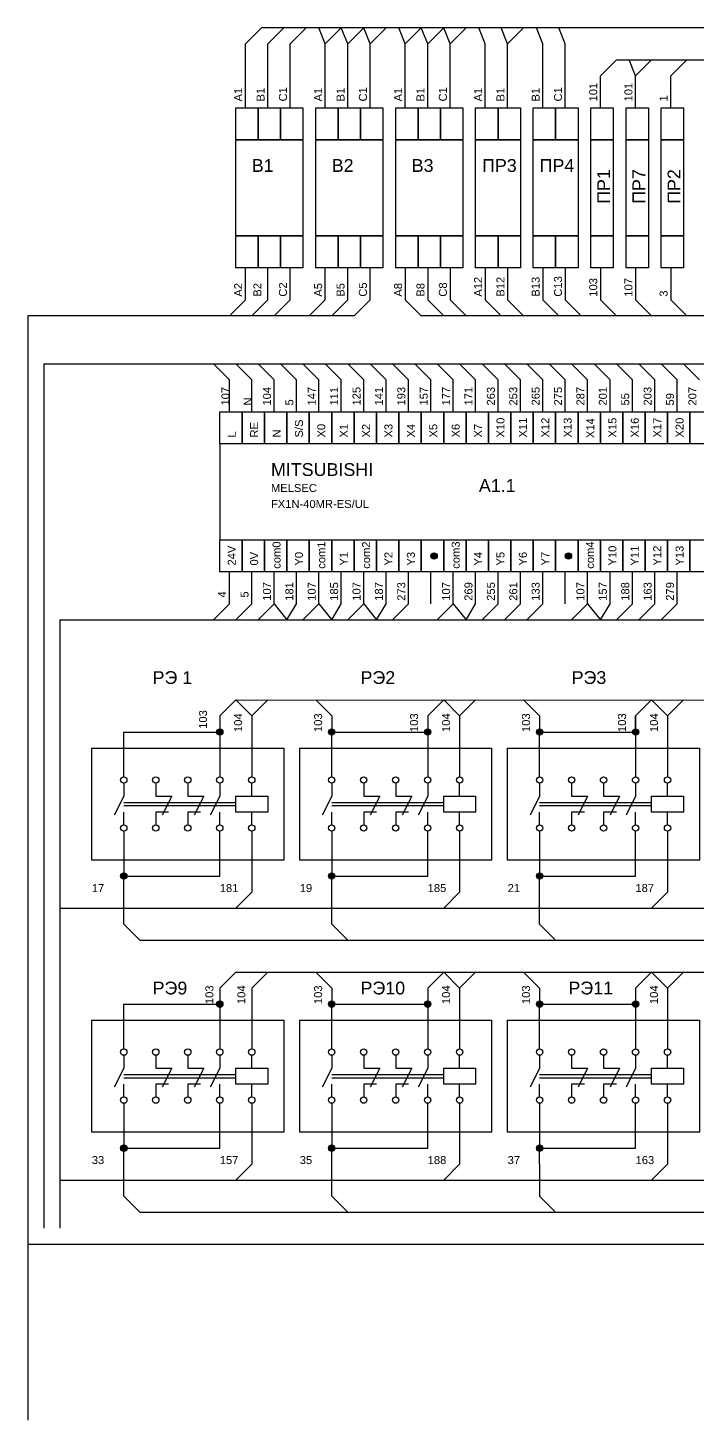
# Model space of a CAD drawing. Header units: millimetres. Extents: x 470 to 1970, y 240 to 1035.
# Drawn here: x 520 to 729.2, y 600 to 1035 of the extents above; entities that cross this region are included whole.
import ezdxf

# ---------------------------------------------------------------- set-up
doc = ezdxf.new("R2010")
doc.units = ezdxf.units.MM
doc.layers.get('0').update_dxf_attribs({"lineweight": 25})
doc.layers.add('Аппаратура и жгуты', color=7, linetype='Continuous', lineweight=30)
doc.styles.get("Standard").update_dxf_attribs({"font": 'arial.ttf'})

msp = doc.modelspace()

# ---------------------------------------------------------------- hatches: boundary and pattern name
at = {"lineweight": 25}
h = msp.add_hatch(color=256, dxfattribs=at)
h.dxf.hatch_style = 1
edge = h.paths.add_edge_path()
edge.add_arc((580, 815), 1, 0, 360)
h = msp.add_hatch(color=256, dxfattribs=at)
h.dxf.hatch_style = 1
edge = h.paths.add_edge_path()
edge.add_arc((615, 815), 1, 0, 360)
h = msp.add_hatch(color=256, dxfattribs=at)
h.dxf.hatch_style = 1
edge = h.paths.add_edge_path()
edge.add_arc((645, 815), 1, 0, 360)
h = msp.add_hatch(color=256, dxfattribs=at)
h.dxf.hatch_style = 1
edge = h.paths.add_edge_path()
edge.add_arc((680, 815), 1, 0, 360)
h = msp.add_hatch(color=256, dxfattribs=at)
h.dxf.hatch_style = 1
edge = h.paths.add_edge_path()
edge.add_arc((710, 815), 1, 0, 360)
h = msp.add_hatch(color=256)
h.dxf.hatch_style = 1
edge = h.paths.add_edge_path()
edge.add_arc((550, 770), 1, 0, 360)
h = msp.add_hatch(color=256)
h.dxf.hatch_style = 1
edge = h.paths.add_edge_path()
edge.add_arc((615, 770), 1, 0, 360)
h = msp.add_hatch(color=256)
h.dxf.hatch_style = 1
edge = h.paths.add_edge_path()
edge.add_arc((680, 770), 1, 0, 360)
h = msp.add_hatch(color=256, dxfattribs=at)
h.dxf.hatch_style = 1
edge = h.paths.add_edge_path()
edge.add_arc((580, 730), 1, 0, 360)
h = msp.add_hatch(color=256, dxfattribs=at)
h.dxf.hatch_style = 1
edge = h.paths.add_edge_path()
edge.add_arc((615, 730), 1, 0, 360)
h = msp.add_hatch(color=256, dxfattribs=at)
h.dxf.hatch_style = 1
edge = h.paths.add_edge_path()
edge.add_arc((645, 730), 1, 0, 360)
h = msp.add_hatch(color=256, dxfattribs=at)
h.dxf.hatch_style = 1
edge = h.paths.add_edge_path()
edge.add_arc((680, 730), 1, 0, 360)
h = msp.add_hatch(color=256, dxfattribs=at)
h.dxf.hatch_style = 1
edge = h.paths.add_edge_path()
edge.add_arc((710, 730), 1, 0, 360)
at = {"lineweight": 30}
h = msp.add_hatch(color=256, dxfattribs=at)
h.dxf.hatch_style = 1
edge = h.paths.add_edge_path()
edge.add_arc((550, 685), 1, 0, 360)
h = msp.add_hatch(color=256, dxfattribs=at)
h.dxf.hatch_style = 1
edge = h.paths.add_edge_path()
edge.add_arc((615, 685), 1, 0, 360)
h = msp.add_hatch(color=256, dxfattribs=at)
h.dxf.hatch_style = 1
edge = h.paths.add_edge_path()
edge.add_arc((680, 685), 1, 0, 360)
at = {"layer": 'Аппаратура и жгуты', "lineweight": 30}
h = msp.add_hatch(color=256, dxfattribs=at)
h.dxf.hatch_style = 1
edge = h.paths.add_edge_path()
edge.add_arc((647, 870), 1, 0, 360)
h = msp.add_hatch(color=256, dxfattribs=at)
h.dxf.hatch_style = 1
edge = h.paths.add_edge_path()
edge.add_arc((689, 870), 1, 0, 360)

# ---------------------------------------------------------------- linework, layer by layer
for p, q in [((588, 1030), (593, 1035)), ((595, 1030), (600, 1035)), ((602, 1030), (607, 1035)), ((613, 1030), (611, 1035)), ((613, 1030), (618, 1035)), ((620, 1030), (618, 1035)), ((620, 1030), (625, 1035)), ((627, 1030), (625, 1035)), ((627, 1030), (632, 1035)), ((638, 1030), (636, 1035)), ((638, 1030), (643, 1035)), ((645, 1030), (643, 1035)), ((645, 1030), (650, 1035)), ((652, 1030), (650, 1035)), ((652, 1030), (657, 1035)), ((663, 1030), (661, 1035)), ((670, 1030), (668, 1035)), ((670, 1030), (675, 1035)), ((681, 1030), (679, 1035)), ((688, 1030), (686, 1035)), ((588, 1010), (588, 1030)), ((595, 1010), (595, 1030)), ((602, 1010), (602, 1030)), ((613, 1010), (613, 1030)), ((620, 1010), (620, 1030)), ((627, 1010), (627, 1030)), ((638, 1010), (638, 1030)), ((645, 1010), (645, 1030)), ((652, 1010), (652, 1030)), ((663, 1010), (663, 1030)), ((670, 1010), (670, 1030)), ((681, 1010), (681, 1030)), ((688, 1010), (688, 1030)), ((699, 1020), (704, 1025)), ((710, 1020), (708, 1025)), ((710, 1020), (715, 1025)), ((721, 1020), (726, 1025)), ((699, 1010), (699, 1020)), ((710, 1010), (710, 1020)), ((721, 1010), (721, 1020)), ((588, 950), (588, 960)), ((595, 950), (595, 960)), ((602, 950), (602, 960)), ((613, 950), (613, 960)), ((620, 950), (620, 960)), ((627, 950), (627, 960)), ((638, 960), (638, 950)), ((645, 960), (645, 950)), ((652, 960), (652, 950)), ((663, 960), (663, 950)), ((670, 960), (670, 950)), ((681, 960), (681, 950)), ((688, 960), (688, 950)), ((699, 960), (699, 950)), ((710, 960), (710, 950)), ((721, 960), (721, 950)), ((588, 950), (583, 945)), ((595, 950), (590, 945)), ((602, 950), (597, 945)), ((613, 950), (608, 945)), ((620, 950), (615, 945)), ((627, 950), (622, 945)), ((638, 950), (643, 945)), ((645, 950), (650, 945)), ((652, 950), (657, 945)), ((663, 950), (668, 945)), ((670, 950), (675, 945)), ((681, 950), (686, 945)), ((688, 950), (693, 945)), ((699, 950), (704, 945)), ((710, 950), (715, 945)), ((721, 950), (726, 945)), ((550, 784), (550, 770)), ((580, 770), (580, 784)), ((590, 784), (590, 765)), ((615, 784), (615, 770)), ((645, 770), (645, 784)), ((655, 784), (655, 765)), ((680, 784), (680, 770)), ((710, 770), (710, 784)), ((720, 784), (720, 765)), ((550, 770), (580, 770)), ((550, 755), (550, 770)), ((615, 770), (645, 770)), ((615, 765), (615, 770)), ((680, 770), (710, 770)), ((680, 765), (680, 770)), ((615, 755), (615, 765)), ((680, 755), (680, 765)), ((550, 755), (555, 750)), ((615, 755), (620, 750)), ((680, 755), (685, 750)), ((590, 735), (595, 740)), ((655, 735), (660, 740)), ((720, 735), (725, 740)), ((550, 699), (550, 685)), ((580, 685), (580, 699)), ((590, 699), (590, 680)), ((615, 699), (615, 685)), ((645, 685), (645, 699)), ((655, 699), (655, 680)), ((680, 699), (680, 685)), ((710, 685), (710, 699)), ((720, 699), (720, 680)), ((550, 685), (580, 685)), ((550, 670), (550, 685)), ((615, 685), (645, 685)), ((615, 670), (615, 685)), ((680, 685), (710, 685)), ((680, 680), (680, 685)), ((590, 680), (585, 675)), ((655, 680), (650, 675)), ((680, 680), (680, 670)), ((720, 680), (715, 675)), ((550, 670), (555, 665)), ((615, 670), (620, 665)), ((680, 670), (685, 665))]:
    msp.add_line(p, q)
at = {"lineweight": 25}
for p, q in [((583, 925), (578, 930)), ((590, 925), (585, 930)), ((597, 925), (592, 930)), ((604, 925), (599, 930)), ((611, 925), (606, 930)), ((618, 925), (613, 930)), ((625, 925), (620, 930)), ((632, 925), (627, 930)), ((639, 925), (634, 930)), ((646, 925), (641, 930)), ((653, 925), (648, 930)), ((660, 925), (655, 930)), ((667, 925), (662, 930)), ((674, 925), (669, 930)), ((681, 925), (676, 930)), ((688, 925), (683, 930)), ((695, 925), (690, 930)), ((702, 925), (697, 930)), ((709, 925), (704, 930)), ((716, 925), (711, 930)), ((723, 925), (718, 930)), ((730, 925), (725, 930)), ((583, 915), (583, 925)), ((590, 915), (590, 925)), ((597, 915), (597, 925)), ((604, 915), (604, 925)), ((611, 915), (611, 925)), ((618, 915), (618, 925)), ((625, 915), (625, 925)), ((632, 915), (632, 925)), ((639, 915), (639, 925)), ((646, 915), (646, 925)), ((653, 915), (653, 925)), ((660, 915), (660, 925)), ((667, 915), (667, 925)), ((674, 915), (674, 925)), ((681, 915), (681, 925)), ((688, 915), (688, 925)), ((695, 915), (695, 925)), ((702, 915), (702, 925)), ((709, 915), (709, 925)), ((716, 915), (716, 925)), ((723, 915), (723, 925)), ((583, 855), (583, 865)), ((590, 855), (590, 865)), ((597, 855), (597, 865)), ((604, 855), (604, 865)), ((611, 855), (611, 865)), ((618, 855), (618, 865)), ((625, 855), (625, 865)), ((632, 855), (632, 865)), ((639, 855), (639, 865)), ((646, 855), (646, 865)), ((653, 855), (653, 865)), ((660, 855), (660, 865)), ((667, 855), (667, 865)), ((674, 855), (674, 865)), ((681, 855), (681, 865)), ((688, 855), (688, 865)), ((695, 855), (695, 865)), ((702, 855), (702, 865)), ((709, 855), (709, 865)), ((716, 855), (716, 865)), ((723, 855), (723, 865)), ((583, 855), (578, 850)), ((590, 855), (585, 850)), ((597, 855), (592, 850)), ((597, 855), (601, 850)), ((601, 850), (604, 855)), ((611, 855), (606, 850)), ((611, 855), (615, 850)), ((615, 850), (618, 855)), ((625, 855), (620, 850)), ((625, 855), (629, 850)), ((629, 850), (632, 855)), ((639, 855), (634, 850)), ((653, 855), (648, 850)), ((653, 855), (657, 850)), ((657, 850), (660, 855)), ((667, 855), (662, 850)), ((674, 855), (669, 850)), ((681, 855), (676, 850)), ((695, 855), (690, 850)), ((695, 855), (699, 850)), ((699, 850), (702, 855)), ((709, 855), (704, 850)), ((716, 855), (711, 850)), ((723, 855), (718, 850)), ((580, 820), (585, 825)), ((585, 825), (590, 820)), ((590, 820), (595, 825)), ((610, 825), (615, 820)), ((645, 820), (650, 825)), ((650, 825), (655, 820)), ((655, 820), (660, 825)), ((675, 825), (680, 820)), ((710, 820), (715, 825)), ((715, 825), (720, 820)), ((720, 820), (725, 825)), ((580, 820), (580, 815)), ((590, 820), (590, 801)), ((615, 820), (615, 815)), ((645, 820), (645, 815)), ((655, 820), (655, 801)), ((680, 820), (680, 815)), ((710, 815), (710, 820)), ((710, 820), (710, 815)), ((720, 820), (720, 801)), ((550, 801), (550, 815)), ((550, 815), (580, 815)), ((580, 815), (580, 801)), ((615, 801), (615, 815)), ((615, 815), (645, 815)), ((645, 815), (645, 801)), ((680, 801), (680, 815)), ((680, 815), (710, 815)), ((710, 815), (710, 801)), ((585, 760), (590, 765)), ((650, 760), (655, 765)), ((715, 760), (720, 765)), ((580, 735), (585, 740)), ((610, 740), (615, 735)), ((645, 735), (650, 740)), ((650, 740), (655, 735)), ((675, 740), (680, 735)), ((710, 735), (715, 740)), ((715, 740), (720, 735)), ((580, 735), (580, 730)), ((590, 735), (590, 716)), ((615, 735), (615, 730)), ((645, 735), (645, 730)), ((655, 735), (655, 716)), ((680, 735), (680, 730)), ((710, 735), (710, 730)), ((720, 735), (720, 716)), ((550, 716), (550, 730)), ((550, 730), (580, 730)), ((580, 730), (580, 716)), ((615, 716), (615, 730)), ((615, 730), (645, 730)), ((645, 730), (645, 716)), ((680, 716), (680, 730)), ((680, 730), (710, 730)), ((710, 730), (710, 716))]:
    msp.add_line(p, q, dxfattribs=at)
for centre in [(580, 815), (615, 815), (645, 815), (680, 815), (710, 815), (580, 730), (615, 730), (645, 730), (680, 730), (710, 730)]:
    msp.add_circle(centre, 1, dxfattribs=at)
for centre in [(550, 770), (615, 770), (680, 770)]:
    msp.add_circle(centre, 1)
at = {"lineweight": 30}
for centre in [(550, 685), (615, 685), (680, 685)]:
    msp.add_circle(centre, 1, dxfattribs=at)
at = {"layer": 'Аппаратура и жгуты', "lineweight": 30}
for p, q in [((970, 1035), (593, 1035)), ((704, 1025), (950, 1025)), ((520, 945), (520, 600)), ((622, 945), (520, 945)), ((950, 945), (643, 945)), ((525, 930), (893, 930)), ((525, 930), (525, 660)), ((580, 905), (580, 875)), ((530, 850), (837, 850)), ((530, 850), (530, 660)), ((585, 825), (1060, 824.94)), ((555, 750), (1060, 749.94)), ((585, 740), (1060, 740)), ((530, 675), (1040, 675)), ((555, 665), (1060, 665.03)), ((520, 655), (980, 655))]:
    msp.add_line(p, q, dxfattribs=at)
at = {"layer": 'Аппаратура и жгуты'}
for p, q in [((550, 799), (550, 795)), ((560, 799), (560, 795)), ((570, 799), (570, 795)), ((580, 799), (580, 795)), ((590, 795), (590, 799)), ((615, 799), (615, 795)), ((625, 799), (625, 795)), ((635, 799), (635, 795)), ((645, 799), (645, 795)), ((655, 795), (655, 799)), ((680, 799), (680, 795)), ((690, 799), (690, 795)), ((700, 799), (700, 795)), ((710, 799), (710, 795)), ((720, 795), (720, 799)), ((550, 795), (547, 789)), ((560, 795), (565, 795)), ((565, 795), (562, 789)), ((570, 795), (575, 795)), ((575, 795), (572, 789)), ((580, 795), (577, 789)), ((615, 795), (612, 789)), ((625, 795), (630, 795)), ((630, 795), (627, 789)), ((635, 795), (640, 795)), ((640, 795), (637, 789)), ((645, 795), (642, 789)), ((680, 795), (677, 789)), ((690, 795), (695, 795)), ((695, 795), (692, 789)), ((700, 795), (705, 795)), ((705, 795), (702, 789)), ((710, 795), (707, 789)), ((550, 786), (550, 790)), ((564, 790), (560, 790)), ((560, 790), (560, 786)), ((574, 790), (570, 790)), ((570, 790), (570, 786)), ((580, 786), (580, 790)), ((590, 786), (590, 790)), ((615, 786), (615, 790)), ((629, 790), (625, 790)), ((625, 790), (625, 786)), ((639, 790), (635, 790)), ((635, 790), (635, 786)), ((645, 786), (645, 790)), ((655, 786), (655, 790)), ((680, 786), (680, 790)), ((694, 790), (690, 790)), ((690, 790), (690, 786)), ((704, 790), (700, 790)), ((700, 790), (700, 786)), ((710, 786), (710, 790)), ((720, 786), (720, 790)), ((530, 760), (1040, 760)), ((550, 714), (550, 710)), ((560, 714), (560, 710)), ((570, 714), (570, 710)), ((580, 714), (580, 710)), ((590, 710), (590, 714)), ((615, 714), (615, 710)), ((625, 714), (625, 710)), ((635, 714), (635, 710)), ((645, 714), (645, 710)), ((655, 710), (655, 714)), ((680, 714), (680, 710)), ((690, 714), (690, 710)), ((700, 714), (700, 710)), ((710, 714), (710, 710)), ((720, 710), (720, 714)), ((550, 710), (547, 704)), ((560, 710), (565, 710)), ((565, 710), (562, 704)), ((570, 710), (575, 710)), ((575, 710), (572, 704)), ((580, 710), (577, 704)), ((615, 710), (612, 704)), ((625, 710), (630, 710)), ((630, 710), (627, 704)), ((635, 710), (640, 710)), ((640, 710), (637, 704)), ((645, 710), (642, 704)), ((680, 710), (677, 704)), ((690, 710), (695, 710)), ((695, 710), (692, 704)), ((700, 710), (705, 710)), ((705, 710), (702, 704)), ((710, 710), (707, 704)), ((550, 701), (550, 705)), ((564, 705), (560, 705)), ((560, 705), (560, 701)), ((574, 705), (570, 705)), ((570, 705), (570, 701)), ((580, 701), (580, 705)), ((590, 701), (590, 705)), ((615, 701), (615, 705)), ((629, 705), (625, 705)), ((625, 705), (625, 701)), ((639, 705), (635, 705)), ((635, 705), (635, 701)), ((645, 701), (645, 705)), ((655, 701), (655, 705)), ((680, 701), (680, 705)), ((694, 705), (690, 705)), ((690, 705), (690, 701)), ((704, 705), (700, 705)), ((700, 705), (700, 701)), ((710, 701), (710, 705)), ((720, 701), (720, 705))]:
    msp.add_line(p, q, dxfattribs=at)
at = {"layer": 'Аппаратура и жгуты', "ltscale": 0.3}
for p, q in [((550, 793), (585, 793)), ((550, 792), (585, 792)), ((615, 793), (650, 793)), ((615, 792), (650, 792)), ((680, 793), (715, 793)), ((680, 792), (715, 792)), ((550, 708), (585, 708)), ((550, 707), (585, 707)), ((615, 708), (650, 708)), ((615, 707), (650, 707)), ((680, 708), (715, 708)), ((680, 707), (715, 707))]:
    msp.add_line(p, q, dxfattribs=at)
at = {"layer": 'Аппаратура и жгуты', "lineweight": 30}
for points in [[(585, 1010), (592, 1010), (592, 1000), (585, 1000)], [(592, 1010), (599, 1010), (599, 1000), (592, 1000)], [(599, 1010), (606, 1010), (606, 1000), (599, 1000)], [(610, 1010), (617, 1010), (617, 1000), (610, 1000)], [(617, 1010), (624, 1010), (624, 1000), (617, 1000)], [(624, 1010), (631, 1010), (631, 1000), (624, 1000)], [(635, 1010), (642, 1010), (642, 1000), (635, 1000)], [(642, 1010), (649, 1010), (649, 1000), (642, 1000)], [(649, 1010), (656, 1010), (656, 1000), (649, 1000)], [(660, 1010), (667, 1010), (667, 1000), (660, 1000)], [(667, 1010), (674, 1010), (674, 1000), (667, 1000)], [(678, 1010), (685, 1010), (685, 1000), (678, 1000)], [(685, 1010), (692, 1010), (692, 1000), (685, 1000)], [(696, 1010), (703, 1010), (703, 1000), (696, 1000)], [(707, 1010), (714, 1010), (714, 1000), (707, 1000)], [(718, 1010), (725, 1010), (725, 1000), (718, 1000)], [(585, 1000), (606, 1000), (606, 970), (585, 970)], [(610, 1000), (631, 1000), (631, 970), (610, 970)], [(635, 1000), (656, 1000), (656, 970), (635, 970)], [(660, 1000), (674, 1000), (674, 970), (660, 970)], [(678, 1000), (692, 1000), (692, 970), (678, 970)], [(696, 1000), (703, 1000), (703, 970), (696, 970)], [(707, 1000), (714, 1000), (714, 970), (707, 970)], [(718, 1000), (725, 1000), (725, 970), (718, 970)], [(585, 970), (592, 970), (592, 960), (585, 960)], [(592, 970), (599, 970), (599, 960), (592, 960)], [(599, 970), (606, 970), (606, 960), (599, 960)], [(610, 970), (617, 970), (617, 960), (610, 960)], [(617, 970), (624, 970), (624, 960), (617, 960)], [(624, 970), (631, 970), (631, 960), (624, 960)], [(635, 970), (642, 970), (642, 960), (635, 960)], [(642, 970), (649, 970), (649, 960), (642, 960)], [(649, 970), (656, 970), (656, 960), (649, 960)], [(660, 970), (667, 970), (667, 960), (660, 960)], [(667, 970), (674, 970), (674, 960), (667, 960)], [(678, 970), (685, 970), (685, 960), (678, 960)], [(685, 970), (692, 970), (692, 960), (685, 960)], [(696, 970), (703, 970), (703, 960), (696, 960)], [(707, 970), (714, 970), (714, 960), (707, 960)], [(718, 970), (725, 970), (725, 960), (718, 960)], [(580, 915), (587, 915), (587, 905), (580, 905)], [(587, 915), (594, 915), (594, 905), (587, 905)], [(594, 915), (601, 915), (601, 905), (594, 905)], [(601, 915), (608, 915), (608, 905), (601, 905)], [(608, 915), (615, 915), (615, 905), (608, 905)], [(615, 915), (622, 915), (622, 905), (615, 905)], [(622, 915), (629, 915), (629, 905), (622, 905)], [(629, 915), (636, 915), (636, 905), (629, 905)], [(636, 915), (643, 915), (643, 905), (636, 905)], [(643, 915), (650, 915), (650, 905), (643, 905)], [(650, 915), (657, 915), (657, 905), (650, 905)], [(657, 915), (664, 915), (664, 905), (657, 905)], [(664, 915), (671, 915), (671, 905), (664, 905)], [(671, 915), (678, 915), (678, 905), (671, 905)], [(678, 915), (685, 915), (685, 905), (678, 905)], [(685, 915), (692, 915), (692, 905), (685, 905)], [(692, 915), (699, 915), (699, 905), (692, 905)], [(699, 915), (706, 915), (706, 905), (699, 905)], [(706, 915), (713, 915), (713, 905), (706, 905)], [(713, 915), (720, 915), (720, 905), (713, 905)], [(720, 915), (727, 915), (727, 905), (720, 905)], [(727, 915), (734, 915), (734, 905), (727, 905)], [(580, 875), (587, 875), (587, 865), (580, 865)], [(587, 875), (594, 875), (594, 865), (587, 865)], [(594, 875), (601, 875), (601, 865), (594, 865)], [(601, 875), (608, 875), (608, 865), (601, 865)], [(608, 875), (615, 875), (615, 865), (608, 865)], [(615, 875), (622, 875), (622, 865), (615, 865)], [(622, 875), (629, 875), (629, 865), (622, 865)], [(629, 875), (636, 875), (636, 865), (629, 865)], [(636, 875), (643, 875), (643, 865), (636, 865)], [(643, 875), (650, 875), (650, 865), (643, 865)], [(650, 875), (657, 875), (657, 865), (650, 865)], [(657, 875), (664, 875), (664, 865), (657, 865)], [(664, 875), (671, 875), (671, 865), (664, 865)], [(671, 875), (678, 875), (678, 865), (671, 865)], [(678, 875), (685, 875), (685, 865), (678, 865)], [(685, 875), (692, 875), (692, 865), (685, 865)], [(692, 875), (699, 875), (699, 865), (692, 865)], [(699, 875), (706, 875), (706, 865), (699, 865)], [(706, 875), (713, 875), (713, 865), (706, 865)], [(713, 875), (720, 875), (720, 865), (713, 865)], [(720, 875), (727, 875), (727, 865), (720, 865)], [(727, 875), (734, 875), (734, 865), (727, 865)]]:
    msp.add_lwpolyline(points, close=True, dxfattribs=at)
at = {"layer": 'Аппаратура и жгуты', "ltscale": 0.3}
for points in [[(540, 810), (600, 810), (600, 775), (540, 775)], [(605, 810), (665, 810), (665, 775), (605, 775)], [(670, 810), (730, 810), (730, 775), (670, 775)], [(540, 725), (600, 725), (600, 690), (540, 690)], [(605, 725), (665, 725), (665, 690), (605, 690)], [(670, 725), (730, 725), (730, 690), (670, 690)]]:
    msp.add_lwpolyline(points, close=True, dxfattribs=at)
at = {"layer": 'Аппаратура и жгуты'}
for points in [[(585, 795), (595, 795), (595, 790), (585, 790)], [(650, 795), (660, 795), (660, 790), (650, 790)], [(715, 795), (725, 795), (725, 790), (715, 790)], [(585, 710), (595, 710), (595, 705), (585, 705)], [(650, 710), (660, 710), (660, 705), (650, 705)], [(715, 710), (725, 710), (725, 705), (715, 705)]]:
    msp.add_lwpolyline(points, close=True, dxfattribs=at)
at = {"layer": 'Аппаратура и жгуты', "lineweight": 30}
for centre in [(647, 870), (689, 870)]:
    msp.add_circle(centre, 1, dxfattribs=at)
at = {"layer": 'Аппаратура и жгуты'}
for centre in [(550, 800), (560, 800), (570, 800), (580, 800), (590, 800), (615, 800), (625, 800), (635, 800), (645, 800), (655, 800), (680, 800), (690, 800), (700, 800), (710, 800), (720, 800), (550, 785), (560, 785), (570, 785), (580, 785), (590, 785), (615, 785), (625, 785), (635, 785), (645, 785), (655, 785), (680, 785), (690, 785), (700, 785), (710, 785), (720, 785), (550, 715), (560, 715), (570, 715), (580, 715), (590, 715), (615, 715), (625, 715), (635, 715), (645, 715), (655, 715), (680, 715), (690, 715), (700, 715), (710, 715), (720, 715), (550, 700), (560, 700), (570, 700), (580, 700), (590, 700), (615, 700), (625, 700), (635, 700), (645, 700), (655, 700), (680, 700), (690, 700), (700, 700), (710, 700), (720, 700)]:
    msp.add_circle(centre, 1, dxfattribs=at)

# ---------------------------------------------------------------- texts
for s, p in [('A1', (587, 1012)), ('B1', (594, 1012)), ('C1', (601, 1012)), ('A1', (612, 1012)), ('B1', (619, 1012)), ('C1', (626, 1012)), ('A1', (637, 1012)), ('B1', (644, 1012)), ('C1', (651, 1012)), ('A1', (662, 1012)), ('B1', (669, 1012)), ('B1', (680, 1012)), ('C1', (687, 1012)), ('101', (698, 1012)), ('101', (709, 1012)), ('A12', (662, 951)), ('B12', (669, 951)), ('B13', (680, 951)), ('C13', (687, 951)), ('A2', (587, 951)), ('B2', (593, 951)), ('C2', (601, 951)), ('A5', (612, 951)), ('B5', (619, 951)), ('C5', (626, 951)), ('A8', (637, 951)), ('B8', (644, 951)), ('C8', (651, 951)), ('103', (698, 951)), ('107', (709, 951)), ('3', (720, 951)), ('107', (583, 917)), ('104', (596, 917)), ('147', (610, 917)), ('111', (617, 917)), ('125', (624, 917)), ('141', (631, 917)), ('193', (638, 917)), ('157', (645, 917)), ('177', (652, 917)), ('171', (659, 917)), ('263', (666, 917)), ('253', (673, 917)), ('265', (680, 917)), ('275', (687, 917)), ('287', (694, 917)), ('201', (701, 917)), ('203', (715, 917)), ('207', (729, 917)), ('N', (590, 917)), ('5', (603, 917)), ('55', (708, 917)), ('59', (722, 917)), ('107', (596, 856)), ('181', (603, 856)), ('107', (610, 856)), ('185', (617, 856)), ('107', (624, 856)), ('187', (631, 856)), ('273', (638, 856)), ('107', (652, 856)), ('269', (659, 856)), ('255', (666, 856)), ('261', (673, 856)), ('133', (680, 856)), ('107', (694, 856)), ('157', (701, 856)), ('188', (708, 856)), ('163', (715, 856)), ('279', (722, 856)), ('4', (582, 857)), ('5', (589, 857))]:
    msp.add_text(s, height=2.5, rotation=90).set_placement(p)
at = {"lineweight": 25}
for s, p in [('РЭ 1', (559, 830)), ('РЭ2', (624, 830)), ('РЭ3', (690, 830)), ('РЭ9', (559, 733)), ('РЭ10', (624, 733)), ('РЭ11', (689, 733))]:
    msp.add_text(s, height=4, dxfattribs=at).set_placement(p)
for s, p in [('103', (576, 816)), ('104', (587, 815)), ('103', (612, 815)), ('103', (642, 815)), ('104', (652, 815)), ('103', (677, 815)), ('103', (707, 815)), ('104', (717, 815)), ('103', (578, 730)), ('104', (588, 730)), ('103', (612, 730)), ('104', (652, 730)), ('103', (677, 730)), ('104', (717, 730))]:
    msp.add_text(s, height=2.5, rotation=90, dxfattribs=at).set_placement(p)
for s, p in [('17', (540, 765)), ('181', (580, 765)), ('19', (605, 765)), ('185', (645, 765)), ('21', (670, 765)), ('187', (709.94, 765.03)), ('33', (540, 680)), ('157', (580, 680)), ('35', (605, 680)), ('188', (645, 680)), ('37', (670, 680)), ('163', (710, 680))]:
    msp.add_text(s, height=2.5).set_placement(p)
at = {"layer": 'Аппаратура и жгуты'}
for s, height, p in [('1', 2.5, (720, 1012)), ('ПР1', 4, (702, 980)), ('ПР7', 4, (713, 980)), ('ПР2', 4, (724, 980))]:
    msp.add_text(s, height=height, rotation=90, dxfattribs=at).set_placement(p)
for s, p in [('B1', (590, 990)), ('B2', (615, 990)), ('B3', (640, 990)), ('ПР3', (662, 990)), ('ПР4', (680, 990))]:
    msp.add_text(s, height=4, dxfattribs=at).set_placement(p)
at = {"layer": 'Аппаратура и жгуты', "lineweight": 30}
for s, p in [('RE', (592, 907)), ('N', (599, 907)), ('S/S', (606, 907)), ('X0', (613, 907)), ('X1', (620, 907)), ('X2', (627, 907)), ('X3', (634, 907)), ('X4', (641, 907)), ('X5', (648, 907)), ('X6', (655, 907)), ('X7', (662, 907)), ('X10', (669, 907)), ('X11', (676, 907)), ('X12', (683, 907)), ('X13', (690, 907)), ('X14', (697.1, 906.83)), ('X15', (704, 907)), ('X16', (711, 907)), ('X17', (718, 907)), ('X20', (725, 907)), ('L', (585, 907)), ('com0', (599, 866)), ('com1', (613, 866)), ('com2', (627, 866)), ('com3', (655, 866)), ('com4', (697, 866)), ('24V', (585, 867)), ('0V', (592, 867)), ('Y0', (606, 867)), ('Y1', (620, 867)), ('Y2', (634, 867)), ('Y3', (641, 867)), ('Y4', (662, 867)), ('Y5', (669, 867)), ('Y6', (676, 867)), ('Y7', (683, 867)), ('Y10', (704, 867)), ('Y11', (711, 867)), ('Y12', (718, 867)), ('Y13', (725, 867))]:
    msp.add_text(s, height=2.5, rotation=90, dxfattribs=at).set_placement(p)
for s, height, p in [('MITSUBISHI', 4, (596, 895)), ('MELSEC', 2.5, (596, 890)), ('A1.1', 4, (661, 890)), ('FX1N-40MR-ES/UL', 2.5, (596, 885))]:
    msp.add_text(s, height=height, dxfattribs=at).set_placement(p)

doc.saveas('drawing.dxf')
